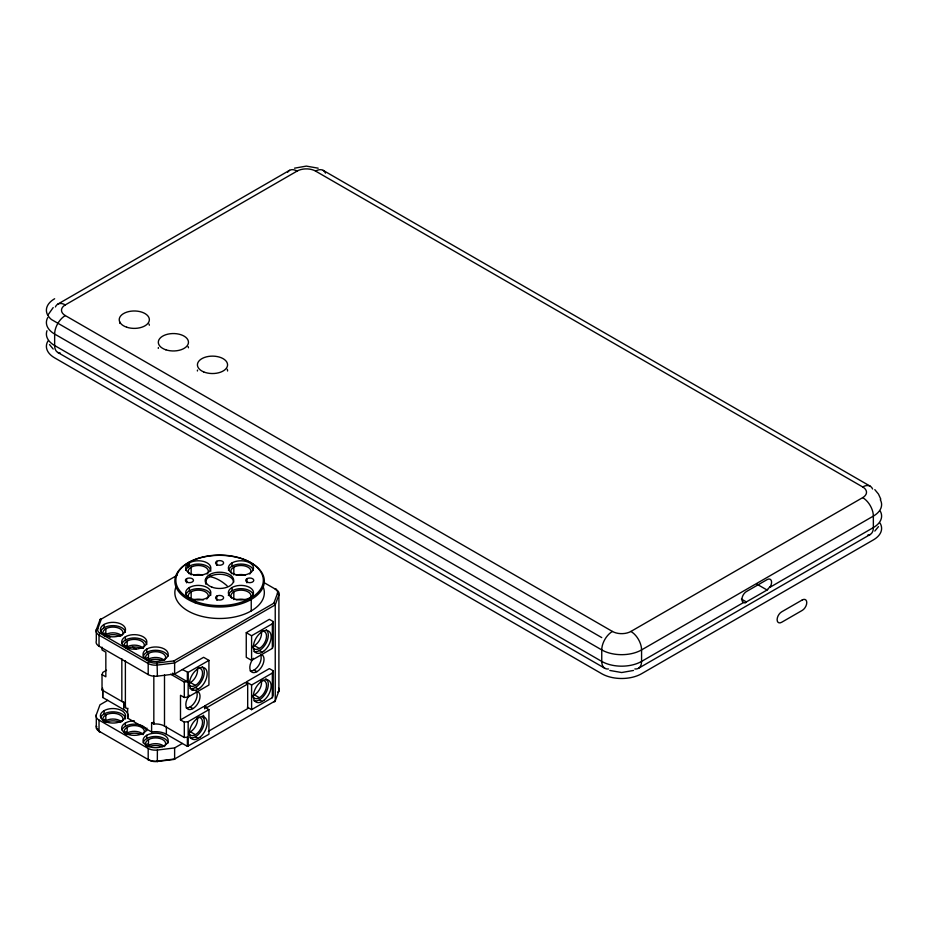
<?xml version="1.0" encoding="UTF-8"?>
<svg xmlns="http://www.w3.org/2000/svg" width="928" height="928" viewBox="0 0 928 928"><rect width="100%" height="100%" fill="white"/><g stroke="black" fill="none" stroke-linecap="round" stroke-linejoin="round"><path stroke-width="1.39" d="M157.319 761.702L157.389 750.033A10.057 5.8 0 0 1 148.19 748.467L99.029 720.082A10.057 5.8 0 0 1 96.303 714.769L99.969 704.816L107.706 700.362M176.981 575.395L99.969 619.846L96.303 629.799L96.303 640.877A10.057 5.8 0 0 0 99.029 646.19L148.19 674.575A10.057 5.8 0 0 0 157.389 676.152L174.626 674.03L203.603 657.302L208.928 660.388L208.928 685.015L188.164 696.998L184.301 697.473L180.496 695.281L180.496 719.908L184.301 722.1L188.164 721.636L208.928 709.642L208.928 734.268L187.375 746.356L166.356 734.222A15.208 8.781 0 0 0 151.6 731.96L127.623 718.11A15.208 8.781 0 0 0 123.702 709.595L123.702 701.672M99.029 646.19L99.029 635.112A10.057 5.8 0 0 1 96.303 629.799A1.508 1.206 20.2 0 1 97.788 628.743L101.349 619.046A1.543 1.114 43.2 0 0 99.946 619.846M127.623 718.11L127.623 708.876L125.384 707.588A12.574 7.262 0 0 0 121.835 701.429L102.022 690.003L102.022 674.61L102.846 672.371L106.511 670.26M102.022 690.003L102.683 688.216M123.702 709.595L102.683 697.462L102.846 689.759M97.788 628.743A8.549 4.93 0 0 0 100.096 633.267L149.257 661.641A8.549 4.93 0 0 0 157.076 662.986L173.872 660.922L273.853 603.2L277.426 593.502A8.549 4.93 0 0 0 275.106 588.99A1.508 0.87 -60 0 1 276.173 589.605A10.057 5.8 0 0 1 278.899 594.918L278.899 690.977L275.233 700.918L173.872 759.44L157.076 761.505A8.549 4.93 0 0 1 149.257 760.16L99.029 731.171A10.057 5.8 0 0 1 96.303 725.858L96.303 714.769M273.853 701.696A1.543 1.114 43.2 0 0 275.256 700.93L275.233 604.87L278.899 594.918A1.508 1.206 20.2 0 0 277.426 593.502M272.356 648.394L272.356 623.767L273.18 621.54L269.364 619.336L246.256 632.676L246.256 657.302L251.592 660.388L272.356 648.394L273.18 646.166L273.18 621.54M272.356 673.032L273.18 670.793L269.364 668.601L246.256 681.941L251.592 685.015L272.356 673.032L272.356 697.659L251.592 709.642L247.324 707.182M272.356 697.659L273.18 695.42L273.18 670.793M47.978 314.963L53.186 307.574M878.48 526.617L874.814 531.083M767.723 589.582L767.085 589.999L757.039 584.28M767.038 590.034L745.729 602.284M57.768 304.152L289.548 170.334M55.39 306.959A15.08 8.712 60 0 1 65.308 304.906L297.099 171.088A13.073 7.552 0 0 1 315.578 171.088A15.08 8.712 -60 0 1 325.496 173.142M188.662 562.484L187.955 562.89L187.955 567.205M275.233 604.87L174.626 662.952L157.389 665.063A10.057 5.8 0 0 1 148.19 663.497L99.029 635.112A1.508 0.87 -60 0 1 100.096 633.267M182.364 669.564L188.164 672.371L208.928 660.388M246.256 632.676L251.592 635.75L272.356 623.767M180.496 719.908L203.603 706.568L208.928 709.642M204.67 708.853L204.67 705.953L245.189 682.556L247.683 683.994L247.683 708.621L208.382 731.31M247.683 683.994L207.153 707.391L204.67 705.953M157.389 750.033L174.626 747.922L182.364 743.456M65.308 304.906A13.073 7.552 0 0 0 65.308 315.578L612.422 631.446A13.073 7.552 0 0 0 630.901 631.446L862.692 497.628A13.073 7.552 0 0 0 862.692 486.956L315.578 171.088M745.613 602.806A6.368 3.735 -70.1 0 1 743.664 602.458L641.573 661.409A15.08 8.712 60 0 1 634.833 668.972M638.452 668.311L870.232 534.493M294.489 168.188L306.333 166.112L318.188 168.188M633.511 670.457L621.667 672.533L609.812 670.457M170.682 674.215L184.301 682.08L187.375 681.709L187.375 672.464M151.6 731.96L151.6 722.726L153.828 724.014A12.574 7.262 0 0 1 164.5 726.067L184.301 737.505L187.375 737.122L187.375 746.356M174.626 747.922L174.626 759.011L157.389 761.122A10.057 5.8 0 0 1 148.19 759.545L148.19 748.467M323.118 170.334L870.232 486.202M741.402 599.07L746.402 601.947M601.75 637.606L51.423 319.51A28.153 16.252 0 0 1 54.648 298.746M57.768 352.443L604.882 668.311M263.877 582.506L276.173 589.605M254.434 645.61L259.411 648.486M259.411 650.528L262.253 652.175M254.075 670.028L256.928 671.675M254.434 694.863L259.411 697.74M259.411 699.793L262.253 701.429M132.495 647.048L136.056 649.101M190.449 682.556L195.425 685.421M107.625 635.657L110.096 637.084M172.538 673.136L187.375 681.709M195.425 687.474L198.267 689.121M190.089 706.974L192.931 708.621M102.022 674.61L105.838 676.802L105.838 652.175L102.022 649.971L102.022 647.176M190.449 731.809L195.425 734.686M195.425 736.739L198.267 738.375M874.814 489.624L878.48 494.09L880.811 499.218M53.186 349.032L49.52 344.566M250.525 598.2L251.233 599.43L251.233 610.926M157.076 662.986L157.389 676.152M251.592 635.75L251.592 660.388M251.592 685.015L251.592 709.642M246.918 578.701L246.918 582.807M233.821 567.205L233.821 574.942M233.821 591.832L233.821 599.569M232.035 562.89L232.035 566.173M232.035 587.528L232.035 590.811M216.758 561.278L216.758 565.384M216.758 596.112L216.758 600.219M209.647 574.594L209.647 576.648A40.67 23.478 60 0 1 227.128 585.846M205.378 579.281L205.378 581.868M203.603 715.256L203.603 718.156M191.156 567.205L191.156 574.942M191.156 591.832L191.156 599.569M189.382 562.89L189.382 566.173M189.382 587.528L189.382 590.811M188.164 672.371L188.164 696.998M188.164 721.636L188.164 746.263M186.586 578.701L186.586 582.807M184.301 682.08L184.301 697.473M184.301 722.1L184.301 737.505M174.626 674.03L174.626 662.952A1.543 0.603 72.6 0 0 173.872 660.945M166.356 726.311L166.356 734.222M164.5 674.911L164.5 726.067M153.828 675.7L153.828 724.014M148.492 653.405L148.492 659.158M148.492 739.604L148.492 745.358M148.19 674.575L148.19 663.497A1.508 0.87 -60 0 1 149.257 661.641M146.717 649.101L146.717 652.384M146.717 735.301L146.717 738.584M127.623 646.862L127.623 649.507M127.171 641.097L127.171 646.839M127.171 727.297L127.171 733.039M125.384 636.782L125.384 640.065M125.384 660.701L125.384 707.588M125.384 722.982L125.384 726.264M121.835 658.81L121.835 701.429M105.838 628.778L105.838 634.52M105.838 714.978L105.838 720.731M104.064 624.463L104.064 627.746M104.064 710.674L104.064 713.957M102.683 689.539L102.683 697.462M99.029 720.082L99.029 731.171A1.508 0.87 -60 0 0 100.096 731.786M149.257 760.16A1.508 0.87 -60 0 1 148.19 759.545M174.638 759.023A1.543 0.603 72.6 0 1 174.58 759.382M96.953 726.949A1.508 1.206 20.2 0 1 96.303 725.858M273.853 603.223A1.543 1.114 43.2 0 1 275.256 604.87M277.53 692.033A1.508 1.206 20.2 0 0 278.899 690.977A10.057 5.8 0 0 0 278.586 687.903M151.6 722.726A15.208 8.781 0 0 1 153.839 722.471M127.878 708.238A15.208 8.781 0 0 1 127.623 708.876M146.844 728.074A12.574 7.262 0 0 1 134.305 735.37A12.574 7.262 0 0 1 121.707 728.097A12.574 7.262 0 0 1 134.363 720.859M148.109 660.713A12.574 7.262 0 0 1 162.736 660.562M146.717 658.126A12.574 7.262 0 0 1 147.39 657.766M143.144 742.794A12.574 7.262 0 0 1 155.834 736.461A12.574 7.262 0 0 1 168.119 743.05M126.927 648.336A12.574 7.262 0 0 1 141.369 648.243M121.962 729.953A12.574 7.262 0 0 1 134.966 724.153A12.574 7.262 0 0 1 146.798 730.742M125.384 645.807A12.574 7.262 0 0 1 126.057 645.447M263.482 587.633A44.741 25.833 0 0 1 219.484 618.489A44.741 25.833 0 0 1 175.752 587.494M228.381 595.544A12.574 7.262 0 0 1 240.7 588.677A12.574 7.262 0 0 1 253.437 595.277M228.462 570.384A12.574 7.262 0 0 1 240.7 564.05A12.574 7.262 0 0 1 253.321 570.117M185.797 570.384A12.574 7.262 0 0 1 198.952 564.062A12.574 7.262 0 0 1 210.83 571.172M185.948 594.488A12.574 7.262 0 0 1 198.952 588.688A12.574 7.262 0 0 1 210.784 595.277M231.896 573.864A10.057 5.8 0 0 1 241.106 565.5A10.057 5.8 0 0 1 249.783 574.061M236.164 575.221A10.057 5.8 0 0 1 245.363 575.128M231.606 598.108A10.057 5.8 0 0 1 241.848 590.162A10.057 5.8 0 0 1 249.412 599.047M236.164 599.859A10.057 5.8 0 0 1 246.001 599.964M189.242 573.864A10.057 5.8 0 0 1 198.453 565.5A10.057 5.8 0 0 1 207.118 574.061M193.511 575.221A10.057 5.8 0 0 1 202.698 575.128M188.941 598.108A10.057 5.8 0 0 1 199.184 590.162A10.057 5.8 0 0 1 206.747 599.047M193.511 599.859A10.057 5.8 0 0 1 203.348 599.964M205.912 584.304A14.082 8.132 0 0 1 217.802 574.328A14.082 8.132 0 0 1 233.67 582.239M99.656 731.508A8.549 4.93 0 0 1 97.637 728.77M100.63 631.434A12.574 7.262 0 0 1 113.634 625.634A12.574 7.262 0 0 1 125.466 632.223M121.962 643.754A12.574 7.262 0 0 1 134.966 637.954A12.574 7.262 0 0 1 146.798 644.531M143.144 656.583A12.574 7.262 0 0 1 155.382 650.261A12.574 7.262 0 0 1 168.003 656.328M146.926 746.646A10.057 5.8 0 0 1 155.428 737.911A10.057 5.8 0 0 1 164.465 746.46M146.752 746.715A10.057 5.8 0 0 1 155.428 743.653A10.057 5.8 0 0 1 164.279 746.53M147.123 660.144A10.057 5.8 0 0 1 164.279 660.33M146.926 660.446A10.057 5.8 0 0 1 155.428 651.711A10.057 5.8 0 0 1 164.465 660.26M105.444 636.086A12.574 7.262 0 0 1 120.814 636.248M104.064 633.499A12.574 7.262 0 0 1 104.736 633.14M100.63 717.634A12.574 7.262 0 0 1 114.098 711.857A12.574 7.262 0 0 1 125.512 718.956M105.444 722.297A12.574 7.262 0 0 1 120.814 722.46M104.064 719.699A12.574 7.262 0 0 1 104.736 719.339M126.776 734.605A12.574 7.262 0 0 1 141.404 734.454M125.384 732.018A12.574 7.262 0 0 1 126.057 731.658M148.863 746.622A12.574 7.262 0 0 1 162.736 746.773M146.717 744.326A12.574 7.262 0 0 1 147.39 743.966M124.955 733.572A10.057 5.8 0 0 1 135.198 725.615A10.057 5.8 0 0 1 142.761 734.512M125.79 734.036A10.057 5.8 0 0 1 134.827 731.345A10.057 5.8 0 0 1 143.306 734.582M125.79 647.825A10.057 5.8 0 0 1 134.827 645.146A10.057 5.8 0 0 1 143.306 648.382M124.955 647.373A10.057 5.8 0 0 1 135.198 639.415A10.057 5.8 0 0 1 142.761 648.312M104.667 722.378A10.057 5.8 0 0 1 112.033 713.307A10.057 5.8 0 0 1 122.125 721.45M104.458 721.717A10.057 5.8 0 0 1 121.232 721.543M104.458 635.518A10.057 5.8 0 0 1 121.232 635.332M104.667 636.167A10.057 5.8 0 0 1 112.033 627.096A10.057 5.8 0 0 1 122.125 635.251M265.814 678.716A12.574 7.262 -60 0 1 266.034 692.555A12.574 7.262 -60 0 1 253.982 700.791M266.243 629.764A12.574 7.262 -60 0 1 265.814 643.696A12.574 7.262 -60 0 1 253.982 651.526M202.258 715.964A12.574 7.262 -60 0 1 201.817 729.907A12.574 7.262 -60 0 1 189.996 737.737M202.258 666.71A12.574 7.262 -60 0 1 201.817 680.642A12.574 7.262 -60 0 1 189.996 688.472M260.443 680.816A10.057 5.8 -60 0 1 265.037 691.302A10.057 5.8 -60 0 1 252.868 696.522M261.313 680.607A10.057 5.8 -60 0 1 252.892 695.559M261.951 631.133A10.057 5.8 -60 0 1 264.526 643.011A10.057 5.8 -60 0 1 252.868 647.257M261.313 631.353A10.057 5.8 -60 0 1 252.892 646.306M197.966 717.344A10.057 5.8 -60 0 1 200.541 729.222A10.057 5.8 -60 0 1 188.883 733.468M197.328 717.553A10.057 5.8 -60 0 1 188.894 732.505M197.966 668.079A10.057 5.8 -60 0 1 200.541 679.957A10.057 5.8 -60 0 1 188.883 684.203M197.432 668.81A10.057 5.8 -60 0 1 188.894 683.252M261.267 654.46A10.057 5.8 -60 0 1 261.916 666.42A10.057 5.8 -60 0 1 251.244 671.686A10.057 5.8 -60 0 1 253.448 658.312M260.629 654.832A10.057 5.8 -60 0 1 258.622 665.504A10.057 5.8 -60 0 1 250.154 670.932M196.411 691.244A10.057 5.8 -60 0 1 198.395 702.508A10.057 5.8 -60 0 1 187.468 708.818A10.057 5.8 -60 0 1 189.451 695.258M196.156 690.989A10.057 5.8 -60 0 1 195.019 701.823A10.057 5.8 -60 0 1 186.168 707.878M191.632 689.864A10.057 5.8 -60 0 1 193.569 689.597M608.49 668.972A15.08 8.712 -60 0 1 601.75 661.409L54.648 345.541A28.153 16.252 0 0 1 46.992 330.716M612.422 631.446A15.08 8.712 -60 0 0 601.75 649.913L601.75 661.409A28.153 16.252 0 0 0 641.573 661.409L641.573 649.913A15.08 8.712 60 0 0 630.901 631.446M60.413 353.15A15.08 8.712 -60 0 1 54.648 345.541L54.648 334.045A28.153 16.252 0 0 1 47.722 317.62M65.308 315.578A15.08 8.712 -60 0 0 54.648 334.045L601.75 649.913A28.153 16.252 0 0 0 641.573 649.913L873.352 516.096A28.153 16.252 0 0 0 880.278 499.67M880.278 511.166A28.153 16.252 0 0 1 873.352 527.591A15.08 8.712 60 0 1 867.587 535.201M862.692 497.628A15.08 8.712 60 0 1 873.352 516.096L873.352 527.591L769.846 587.354A6.38 3.689 -60 0 0 771.33 580.696A6.38 3.689 -60 0 0 767.062 579.64L746.437 591.542A6.38 3.689 -60 0 0 742.168 597.528A6.38 3.689 -60 0 0 743.664 602.469M287.622 172.272A15.08 8.712 60 0 1 297.099 171.088M862.692 486.956A15.08 8.712 -60 0 1 872.61 489.01M769.579 587.122A6.368 3.399 -56.4 0 1 767.688 589.152M119.805 323.385A15.08 8.712 0 0 1 120.431 322.376M149.037 324.058A15.08 8.712 0 0 1 149.327 325.218M158.294 348.418A15.08 8.712 0 0 1 158.375 347.513M188.14 346.631A15.08 8.712 0 0 1 188.43 347.791M197.409 370.991A15.08 8.712 0 0 1 197.49 370.086M227.244 369.205A15.08 8.712 0 0 1 227.569 370.991M47.978 340.994A28.153 16.252 0 0 0 54.648 357.86L601.75 673.728A28.153 16.252 0 0 0 641.573 673.728L873.352 539.91A28.153 16.252 0 0 0 880.022 523.044M802.256 599.964L781.631 611.865A6.38 3.689 -60 0 0 777.119 619.684A6.38 3.689 -60 0 0 781.631 622.294L802.256 610.392A6.38 3.689 -60 0 0 806.768 602.562A6.38 3.689 -60 0 0 802.256 599.964M148.735 746.506A12.574 7.262 0 0 0 168.154 740.834A12.574 7.262 0 0 0 149.93 733.955A12.574 7.262 0 0 0 148.735 746.506M195.135 602.794A44.741 25.833 0 0 0 264.271 582.575A44.741 25.833 0 0 0 199.381 558.111A44.741 25.833 0 0 0 195.135 602.794M195.68 601.483A43.744 25.253 0 0 0 263.274 581.717A43.744 25.253 0 0 0 199.833 557.809A43.744 25.253 0 0 0 195.68 601.483M234.053 598.734A12.574 7.262 0 0 0 253.472 593.05A12.574 7.262 0 0 0 235.248 586.183A12.574 7.262 0 0 0 234.053 598.734M234.053 574.096A12.574 7.262 0 0 0 253.472 568.423A12.574 7.262 0 0 0 235.248 561.556A12.574 7.262 0 0 0 234.053 574.096M191.4 574.096A12.574 7.262 0 0 0 210.818 568.423A12.574 7.262 0 0 0 192.583 561.556A12.574 7.262 0 0 0 191.4 574.096M191.4 598.734A12.574 7.262 0 0 0 210.818 593.05A12.574 7.262 0 0 0 192.583 586.183A12.574 7.262 0 0 0 191.4 598.734M211.897 587.146A14.082 8.132 0 0 0 233.647 580.789A14.082 8.132 0 0 0 213.231 573.086A14.082 8.132 0 0 0 211.897 587.146M247.567 582.285A4.025 2.32 0 0 0 253.773 580.464A4.025 2.32 0 0 0 247.938 578.272A4.025 2.32 0 0 0 247.567 582.285M217.396 564.874A4.025 2.32 0 0 0 223.613 563.052A4.025 2.32 0 0 0 217.778 560.848A4.025 2.32 0 0 0 217.396 564.874M217.396 599.697A4.025 2.32 0 0 0 223.613 597.887A4.025 2.32 0 0 0 217.778 595.683A4.025 2.32 0 0 0 217.396 599.697M187.236 582.285A4.025 2.32 0 0 0 193.453 580.464A4.025 2.32 0 0 0 187.618 578.272A4.025 2.32 0 0 0 187.236 582.285M106.082 635.668A12.574 7.262 0 0 0 125.5 629.996A12.574 7.262 0 0 0 107.265 623.129A12.574 7.262 0 0 0 106.082 635.668M127.403 647.988A12.574 7.262 0 0 0 146.833 642.315A12.574 7.262 0 0 0 128.598 635.436A12.574 7.262 0 0 0 127.403 647.988M148.735 660.307A12.574 7.262 0 0 0 168.154 654.623A12.574 7.262 0 0 0 149.93 647.756A12.574 7.262 0 0 0 148.735 660.307M106.082 721.88A12.574 7.262 0 0 0 125.5 716.196A12.574 7.262 0 0 0 107.265 709.328A12.574 7.262 0 0 0 106.082 721.88M264.399 699.898A12.574 7.262 -60 0 0 268.656 680.352A12.574 7.262 -60 0 0 253.715 693.262A12.574 7.262 -60 0 0 264.399 699.898M264.399 650.632A12.574 7.262 -60 0 0 268.656 631.098A12.574 7.262 -60 0 0 253.715 644.009A12.574 7.262 -60 0 0 264.399 650.632M200.413 736.844A12.574 7.262 -60 0 0 204.67 717.298A12.574 7.262 -60 0 0 189.73 730.208A12.574 7.262 -60 0 0 200.413 736.844M200.413 687.578A12.574 7.262 -60 0 0 204.67 668.044A12.574 7.262 -60 0 0 189.73 680.955A12.574 7.262 -60 0 0 200.413 687.578M126.742 327.224A15.08 8.712 0 0 0 149.362 319.684A15.08 8.712 0 0 0 126.742 312.144A15.08 8.712 0 0 0 126.742 327.224M165.845 349.798A15.08 8.712 0 0 0 188.465 342.258A15.08 8.712 0 0 0 165.845 334.718A15.08 8.712 0 0 0 165.845 349.798M203.638 371.884A15.08 8.712 0 0 0 227.488 365.736A15.08 8.712 0 0 0 206.329 356.886A15.08 8.712 0 0 0 203.638 371.884"/></g></svg>
